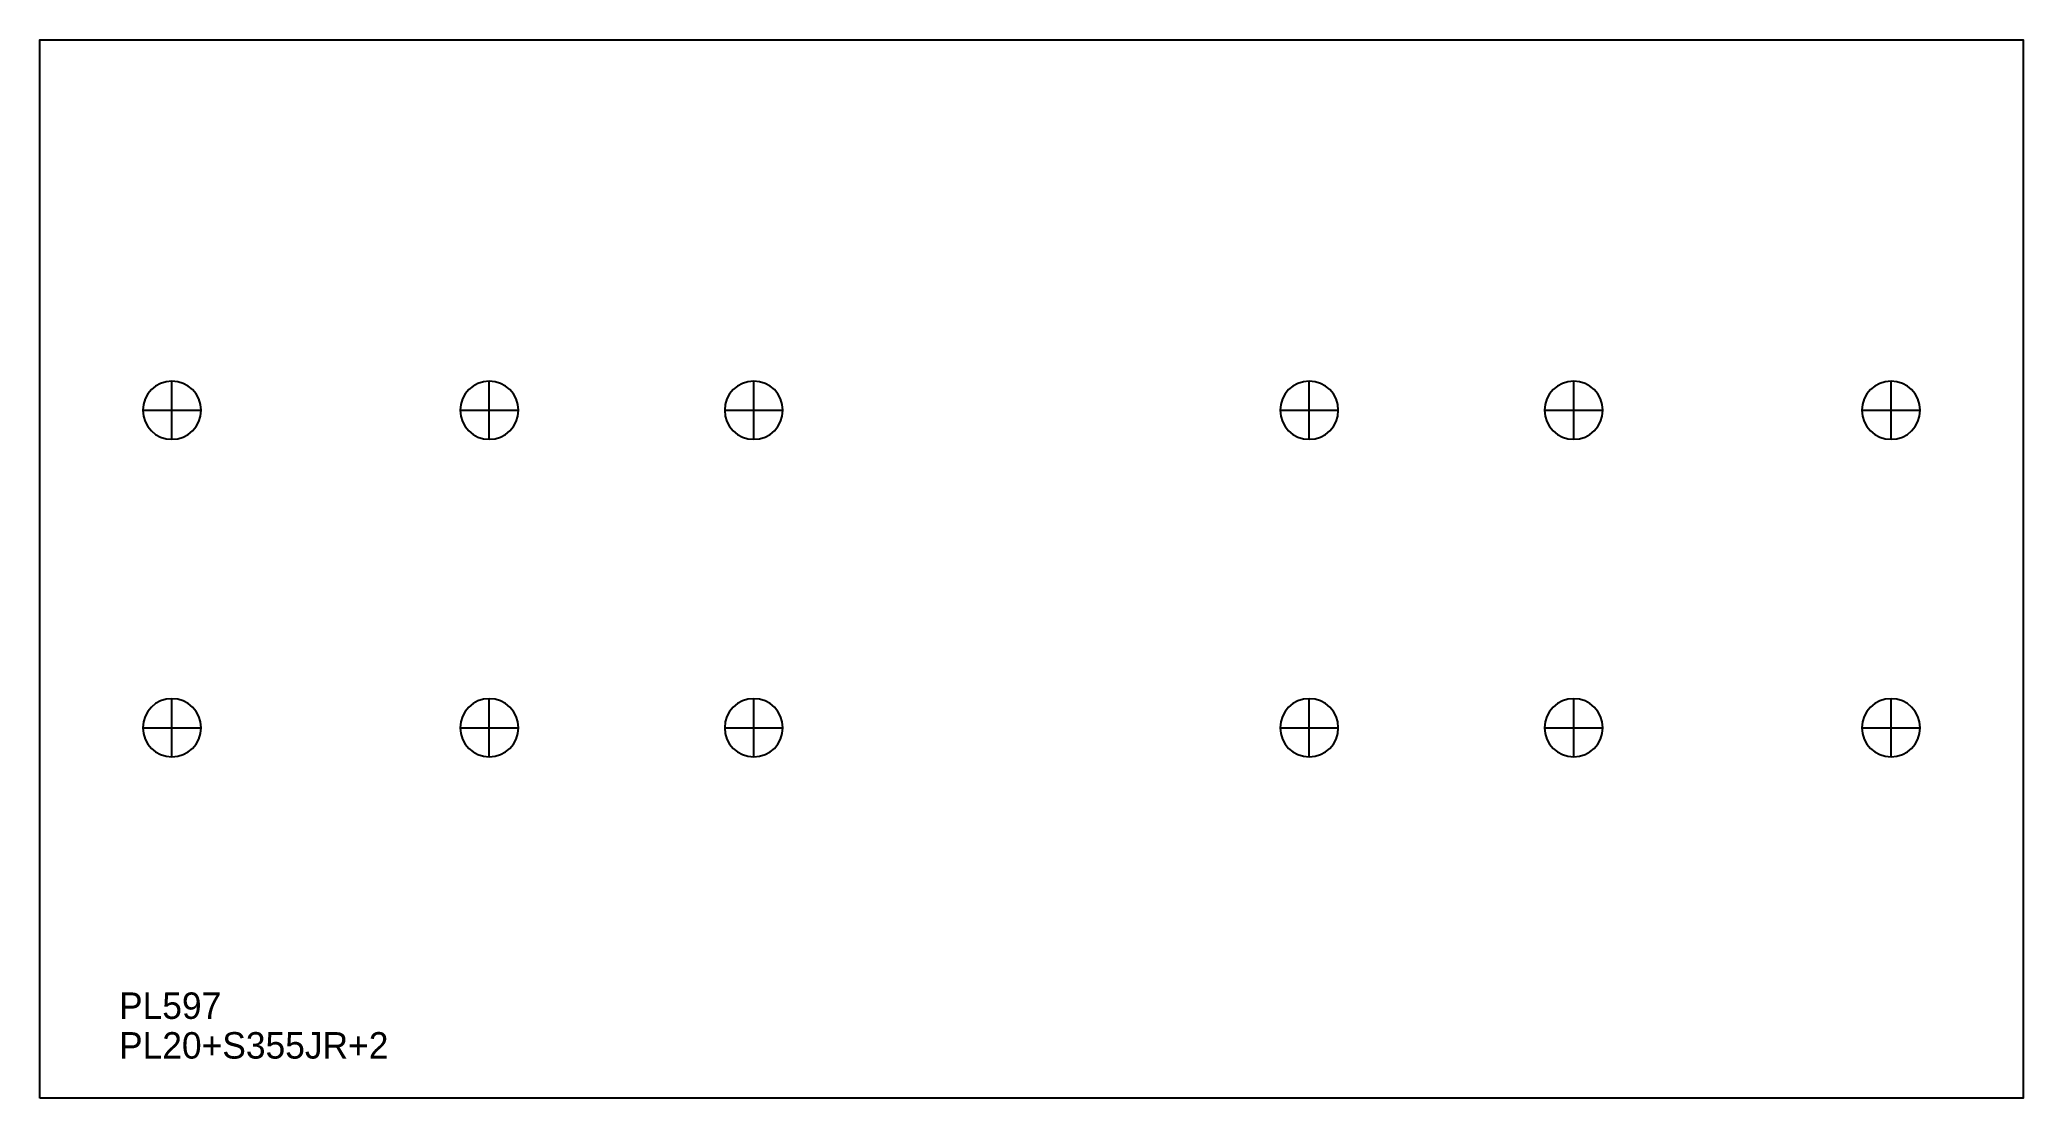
# Model space of a CAD drawing. Extents: x 0 to 750, y 0 to 400.
import ezdxf

# ---------------------------------------------------------------- set-up
doc = ezdxf.new("R2010")
doc.units = 0
for name, color, linetype in [('22', 7, 'CONTINUOUS'), ('CUT', 7, 'CONTINUOUS'), ('SCRIBE', 3, 'CONTINUOUS'), ('TEXT', 7, 'CONTINUOUS')]:
    doc.layers.add(name, color=color, linetype=linetype)

msp = doc.modelspace()

# ---------------------------------------------------------------- linework, layer by layer
at = {"layer": '22', "color": 7, "linetype": 'CONTINUOUS'}
for p, q in [((50, 249), (50, 271)), ((170, 249), (170, 271)), ((270, 249), (270, 271)), ((480, 249), (480, 271)), ((580, 249), (580, 271)), ((700, 249), (700, 271)), ((39, 260), (61, 260)), ((159, 260), (181, 260)), ((259, 260), (281, 260)), ((469, 260), (491, 260)), ((569, 260), (591, 260)), ((689, 260), (711, 260)), ((50, 129), (50, 151)), ((170, 129), (170, 151)), ((270, 129), (270, 151)), ((480, 129), (480, 151)), ((580, 129), (580, 151)), ((700, 129), (700, 151)), ((39, 140), (61, 140)), ((159, 140), (181, 140)), ((259, 140), (281, 140)), ((469, 140), (491, 140)), ((569, 140), (591, 140)), ((689, 140), (711, 140))]:
    msp.add_line(p, q, dxfattribs=at)
for points in [[(50, 271, 1), (50, 249, 1)], [(170, 271, 1), (170, 249, 1)], [(270, 271, 1), (270, 249, 1)], [(480, 271, 1), (480, 249, 1)], [(580, 271, 1), (580, 249, 1)], [(700, 271, 1), (700, 249, 1)], [(50, 151, 1), (50, 129, 1)], [(170, 151, 1), (170, 129, 1)], [(270, 151, 1), (270, 129, 1)], [(480, 151, 1), (480, 129, 1)], [(580, 151, 1), (580, 129, 1)], [(700, 151, 1), (700, 129, 1)]]:
    msp.add_lwpolyline(points, format="xyb", close=True, dxfattribs=at)
at = {"layer": 'CUT', "color": 7, "linetype": 'CONTINUOUS'}
msp.add_lwpolyline([(0, 0), (0, 400), (750, 400), (750, 0)], close=True, dxfattribs=at)

# ---------------------------------------------------------------- texts
at = {"layer": 'SCRIBE', "color": 3}
msp.add_text('PL597', height=10, dxfattribs=at).set_placement((30, 30))
at = {"layer": 'TEXT', "color": 7}
msp.add_text('PL20+S355JR+2', height=10, dxfattribs=at).set_placement((30, 15))

doc.saveas('drawing.dxf')
